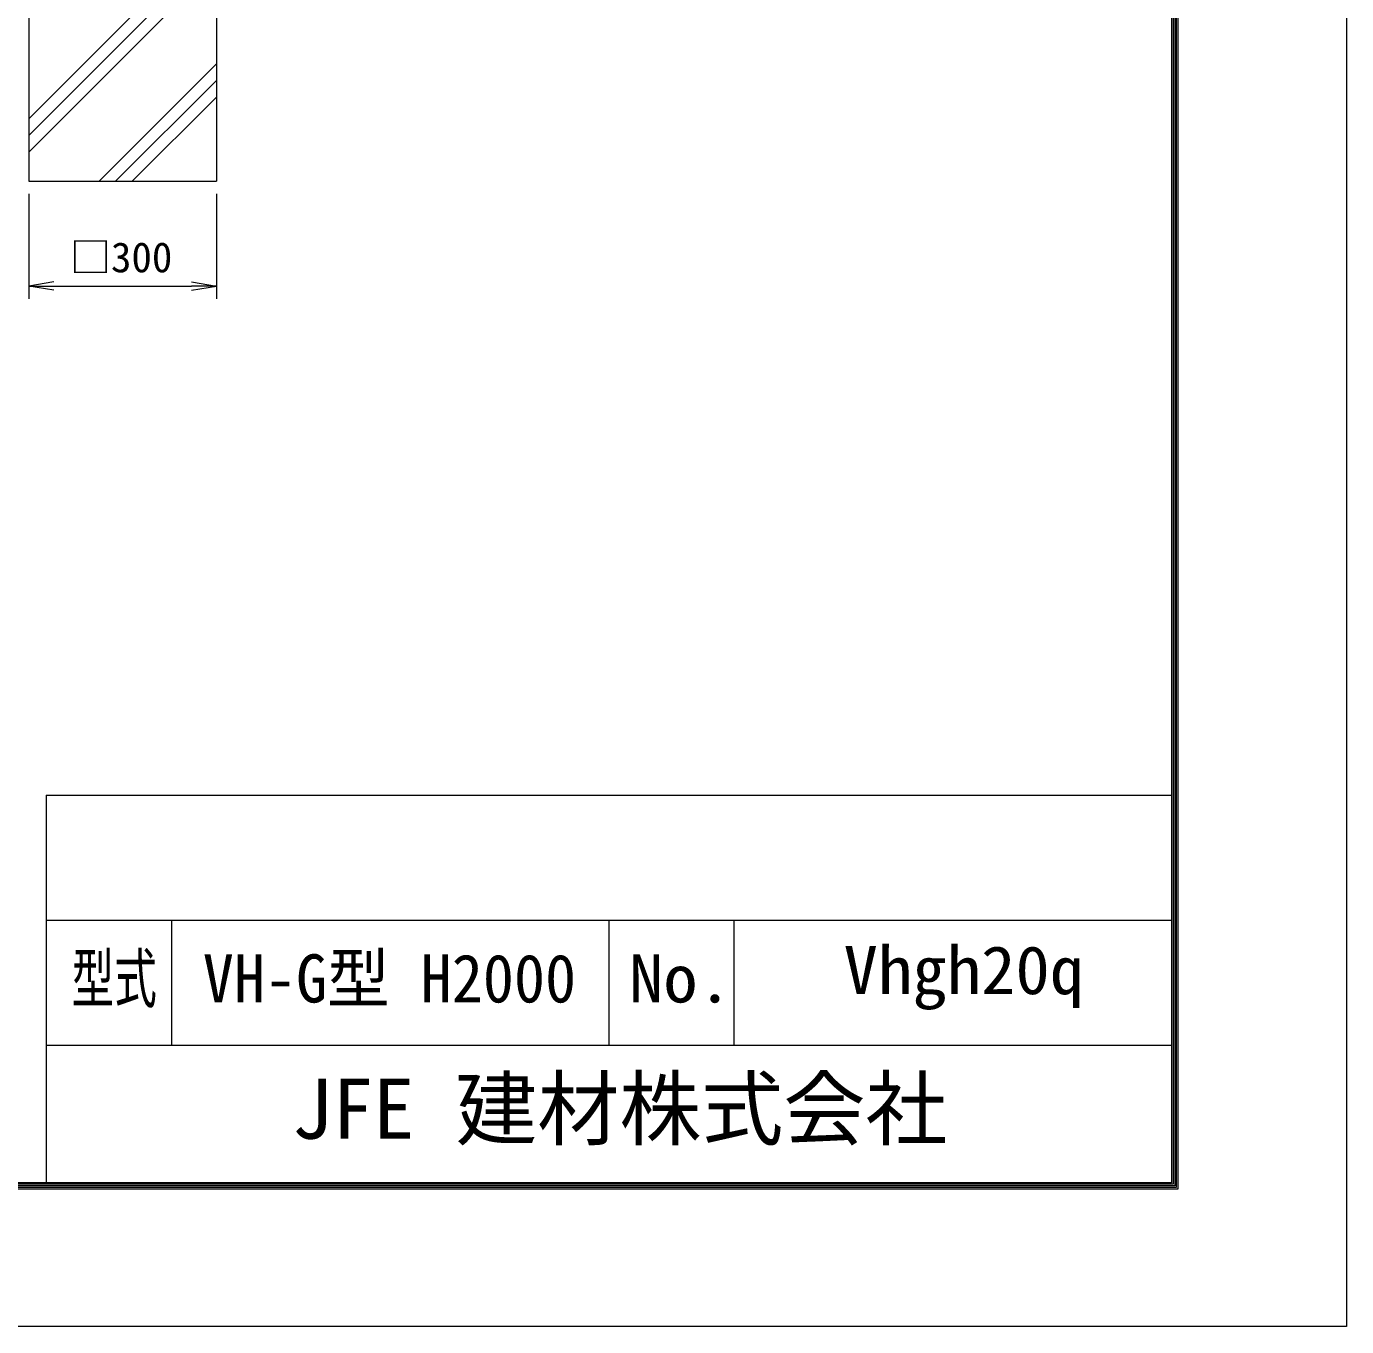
# Model space of a CAD drawing. Units: millimetres, scale not verified. Extents: x -4200 to 4200, y -2970 to 2970.
# Drawn here: x 2088 to 4200, y -2970 to -891 of the extents above; entities that cross this region are included whole.
import ezdxf
from ezdxf.enums import TextEntityAlignment as Align

# ---------------------------------------------------------------- set-up
doc = ezdxf.new("R2010")
doc.units = ezdxf.units.MM
doc.header["$LTSCALE"] = 20
doc.layers.add('0-0_D-TTL-TXT', color=7, linetype='Continuous')
for name, color, linetype, lineweight in [('0-4_D-STR4', 7, 'Continuous', 9), ('0-6_D-STR-DIM', 7, 'Continuous', 9), ('0-7_0', 7, 'Continuous', 9), ('0-8_D-DCR-HCH', 7, 'Continuous', 9), ('0-B_D-TTL', 7, 'Continuous', 9)]:
    doc.layers.add(name, color=color, linetype=linetype, lineweight=lineweight)
doc.styles.add('ＭＳ ゴシック', font='')
doc.styles.get('ＭＳ ゴシック').set_extended_font_data('MS Gothic')

# ---------------------------------------------------------------- blocks, each defined once
blk = doc.blocks.new('_Open')
at = {"layer": '0-7_0'}
blk.add_line((-20, 3.33), (0, 0), dxfattribs=at)
blk.add_lwpolyline([(-20, -3.33), (0, 0), (-20, 0)], dxfattribs=at)

msp = doc.modelspace()

# ---------------------------------------------------------------- linework, layer by layer
at = {"layer": '0-4_D-STR4'}
for p, q in [((2091.99, -538.63), (2091.99, -1138.63)), ((2391.99, -538.63), (2391.99, -1138.63)), ((2091.99, -1138.63), (2391.99, -1138.63))]:
    msp.add_line(p, q, dxfattribs=at)
at = {"layer": '0-6_D-STR-DIM'}
for p, q in [((2091.99, -1158.63), (2091.99, -1326.33)), ((2391.99, -1158.63), (2391.99, -1326.33)), ((2131.99, -1306.33), (2351.99, -1306.33))]:
    msp.add_line(p, q, dxfattribs=at)
at = {"layer": '0-8_D-DCR-HCH'}
for p, q in [((2091.99, -1038.83), (2391.99, -738.83)), ((2091.99, -1065.35), (2391.99, -765.35)), ((2091.99, -1091.87), (2391.99, -791.87)), ((2204.32, -1138.63), (2391.99, -950.96)), ((2230.84, -1138.63), (2391.99, -977.48)), ((2257.36, -1138.63), (2391.99, -1004))]:
    msp.add_line(p, q, dxfattribs=at)
at = {"layer": '0-B_D-TTL'}
for p, q in [((2120, -2120), (2120, -2740)), ((2120, -2120), (3920, -2120)), ((2120, -2320), (3920, -2320)), ((2320, -2320), (2320, -2520)), ((3020, -2320), (3020, -2520)), ((3220, -2320), (3220, -2520)), ((2120, -2520), (3920, -2520))]:
    msp.add_line(p, q, dxfattribs=at)
at = {"layer": '0-B_D-TTL', "color": 2, "lineweight": 18}
msp.add_lwpolyline([(-4200, 2970), (4200, 2970), (4200, -2970), (-4200, -2970)], close=True, dxfattribs=at)
at = {"layer": '0-B_D-TTL'}
for points in [[(-3930, 2750), (3930, 2750), (3930, -2750), (-3930, -2750)], [(-3927.5, 2747.5), (3927.5, 2747.5), (3927.5, -2747.5), (-3927.5, -2747.5)], [(-3925, 2745), (3925, 2745), (3925, -2745), (-3925, -2745)], [(-3922.5, 2742.5), (3922.5, 2742.5), (3922.5, -2742.5), (-3922.5, -2742.5)], [(-3920, 2740), (3920, 2740), (3920, -2740), (-3920, -2740)]]:
    msp.add_lwpolyline(points, close=True, dxfattribs=at)

# ---------------------------------------------------------------- block references
at = {"layer": '0-6_D-STR-DIM', "xscale": 2, "yscale": 2, "rotation": 180}
msp.add_blockref('_Open', (2091.99, -1306.33), dxfattribs=at)
at = {"layer": '0-6_D-STR-DIM', "xscale": 2, "yscale": 2}
msp.add_blockref('_Open', (2391.99, -1306.33), dxfattribs=at)

# ---------------------------------------------------------------- texts
at = {"layer": '0-0_D-TTL-TXT', "style": 'ＭＳ ゴシック'}
for s, width, p in [('型式', 0.65, (2160.27, -2474.8)), ('VH-G型 H2000', 0.95, (2370.27, -2474.8)), ('Vhgh20q', 1.05, (3395.33, -2461.47)), ('No.', 1.05, (3052, -2474.8))]:
    msp.add_text(s, height=76.98, dxfattribs=dict(at, width=width)).set_placement(p, align=Align.BOTTOM_LEFT)
msp.add_text('JFE 建材株式会社', height=96.19, dxfattribs=at).set_placement((2512.38, -2698.5), align=Align.BOTTOM_LEFT)
at = {"layer": '0-6_D-STR-DIM', "style": 'ＭＳ ゴシック'}
msp.add_text('□300', height=48.09, dxfattribs=at).set_placement((2157.84, -1298.57), align=Align.BOTTOM_LEFT)

doc.saveas('drawing.dxf')
